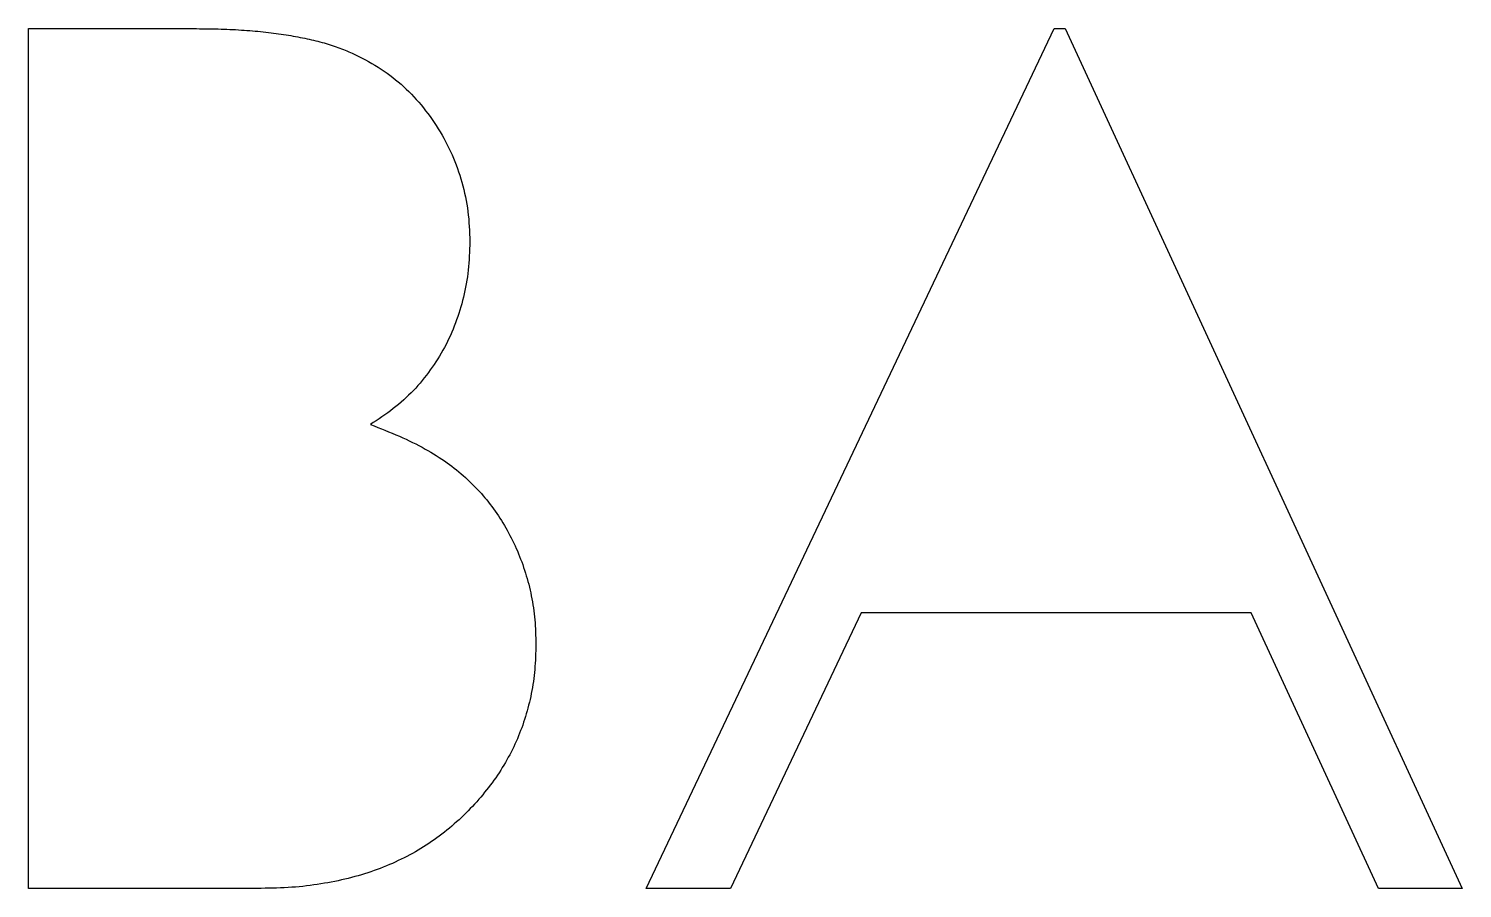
# Model space of a CAD drawing. Header units: millimetres. Extents: x -216 to 166, y 2 to 391.
# Drawn here: x -53.85 to -28.85, y 4.13 to 19.13 of the extents above; entities that cross this region are included whole.
import ezdxf

# ---------------------------------------------------------------- set-up
doc = ezdxf.new("R2010")
doc.units = ezdxf.units.MM

msp = doc.modelspace()

# ---------------------------------------------------------------- linework, layer by layer
at = {"color": 7, "linetype": 'Continuous', "lineweight": 25}
for p, q in [((-53.846, 4.127), (-53.846, 19.127)), ((-53.846, 19.127), (-50.919, 19.127)), ((-43.076, 4.127), (-35.961, 19.127)), ((-35.961, 19.127), (-35.769, 19.127)), ((-35.769, 19.127), (-28.846, 4.127)), ((-39.326, 8.935), (-41.607, 4.127)), ((-32.526, 8.935), (-39.326, 8.935)), ((-30.309, 4.127), (-32.526, 8.935)), ((-49.789, 4.127), (-53.846, 4.127)), ((-41.607, 4.127), (-43.076, 4.127)), ((-28.846, 4.127), (-30.309, 4.127))]:
    msp.add_line(p, q, dxfattribs=at)
for points, knots in [([(-50.919, 19.127), (-50.776, 19.126), (-50.498, 19.125), (-50.094, 19.102), (-49.716, 19.071), (-49.363, 19.022), (-49.036, 18.963), (-48.734, 18.892), (-48.457, 18.806), (-48.126, 18.669), (-47.75, 18.467), (-47.342, 18.167), (-46.993, 17.8), (-46.692, 17.387), (-46.453, 16.932), (-46.28, 16.447), (-46.17, 15.937), (-46.159, 15.587), (-46.153, 15.41)], [0, 0, 0, 0, 0.062594, 0.121323, 0.17668, 0.228365, 0.276868, 0.321879, 0.364099, 0.403356, 0.477968, 0.550535, 0.623584, 0.698175, 0.773354, 0.847281, 0.922818, 1, 1, 1, 1]), ([(-46.153, 15.41), (-46.158, 15.245), (-46.167, 14.919), (-46.255, 14.443), (-46.393, 13.99), (-46.585, 13.561), (-46.834, 13.167), (-47.129, 12.803), (-47.485, 12.486), (-47.752, 12.309), (-47.887, 12.219)], [0, 0, 0, 0, 0.130569, 0.256581, 0.380552, 0.503623, 0.625739, 0.747549, 0.871766, 1, 1, 1, 1]), ([(-47.887, 12.219), (-47.717, 12.154), (-47.391, 12.028), (-46.942, 11.807), (-46.555, 11.566), (-46.228, 11.304), (-45.948, 11.02), (-45.703, 10.712), (-45.495, 10.376), (-45.316, 10.014), (-45.177, 9.631), (-45.072, 9.23), (-45.012, 8.812), (-45.004, 8.528), (-44.999, 8.385)], [0, 0, 0, 0, 0.106057, 0.202914, 0.2903, 0.370223, 0.446384, 0.521397, 0.598291, 0.676142, 0.755529, 0.834887, 0.916646, 1, 1, 1, 1]), ([(-44.999, 8.385), (-45.004, 8.238), (-45.012, 7.95), (-45.073, 7.527), (-45.176, 7.123), (-45.317, 6.734), (-45.502, 6.363), (-45.727, 6.008), (-45.996, 5.673), (-46.296, 5.355), (-46.636, 5.068), (-47.002, 4.813), (-47.4, 4.603), (-47.823, 4.427), (-48.275, 4.293), (-48.755, 4.198), (-49.263, 4.135), (-49.611, 4.13), (-49.789, 4.127)], [0, 0, 0, 0, 0.06116, 0.120335, 0.17818, 0.235235, 0.292683, 0.351186, 0.410457, 0.47172, 0.533761, 0.595739, 0.657888, 0.721295, 0.786823, 0.854686, 0.925478, 1, 1, 1, 1])]:
    msp.add_open_spline(points, degree=3, knots=knots, dxfattribs=at)

doc.saveas('drawing.dxf')
